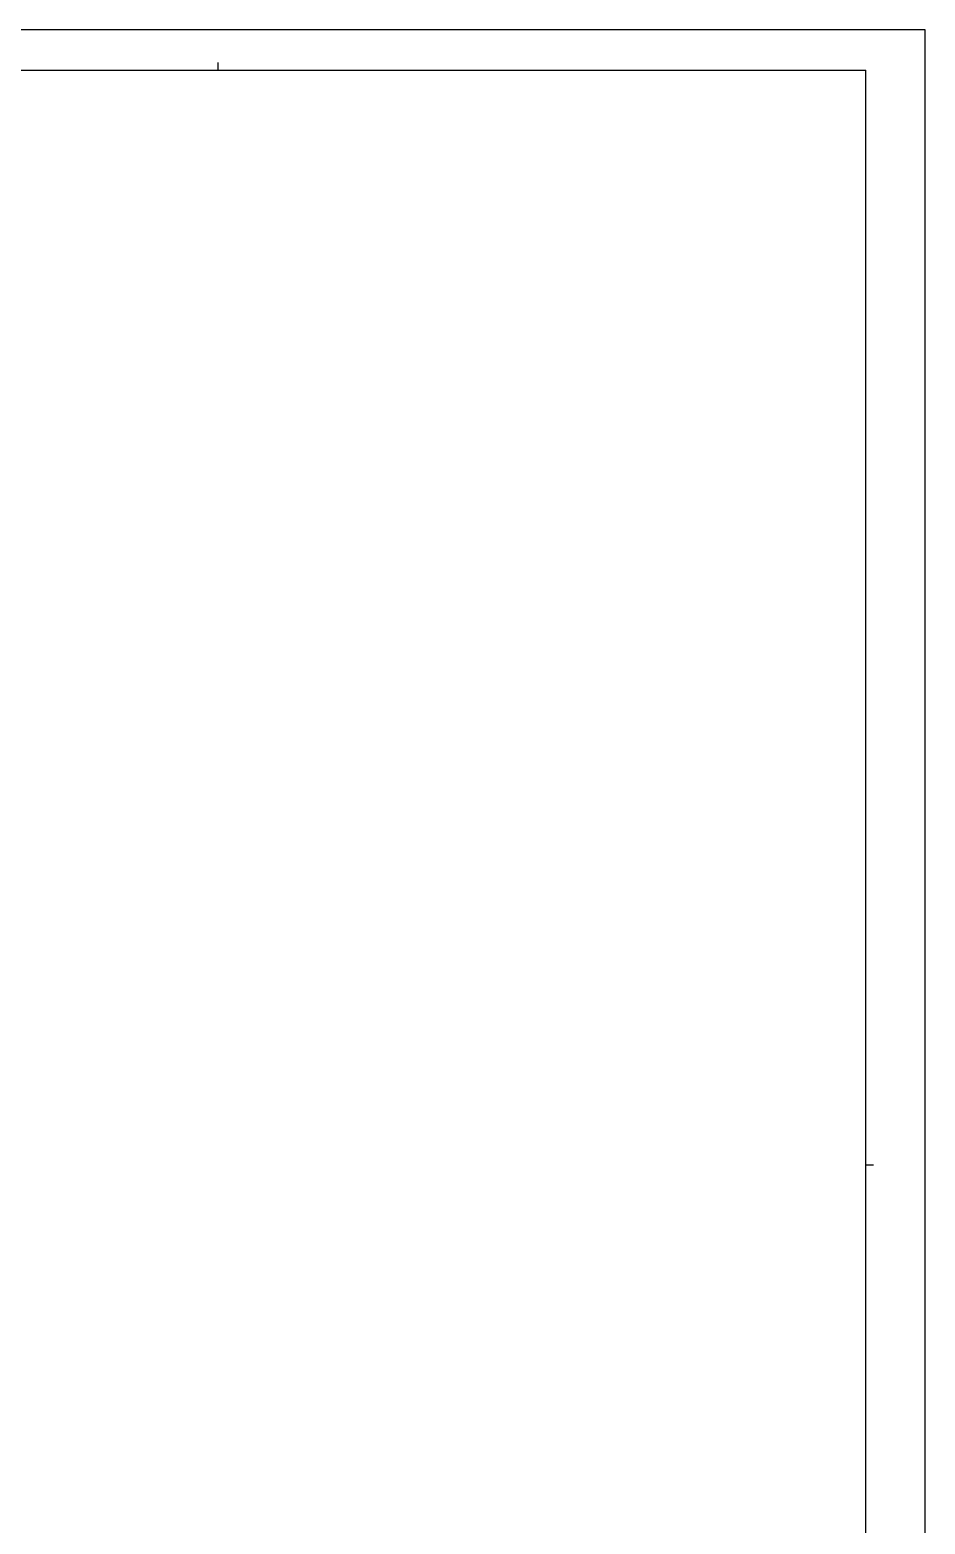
# Model space of a CAD drawing. Header units: millimetres. Extents: x 1211 to 2052, y 913 to 1507.
# Drawn here: x 1818.2 to 2052.3, y 1116.4 to 1507.3 of the extents above; entities that cross this region are included whole.
import ezdxf

# ---------------------------------------------------------------- set-up
doc = ezdxf.new("R2010")
doc.units = ezdxf.units.MM

msp = doc.modelspace()

# ---------------------------------------------------------------- linework, layer by layer
at = {"color": 7, "linetype": 'Continuous'}
for p, q in [((2052.34, 1507.322), (1211.34, 1507.322)), ((2052.34, 913.322), (2052.34, 1507.322)), ((1226.84, 1496.822), (2036.84, 1496.822)), ((2036.84, 923.822), (2036.84, 1496.822))]:
    msp.add_line(p, q, dxfattribs=at)
at = {"linetype": 'Continuous'}
msp.add_line((1867.34, 1498.822), (1867.34, 1496.822), dxfattribs=at)
at = {"color": 2, "linetype": 'Continuous'}
msp.add_line((2036.84, 1210.322), (2038.84, 1210.322), dxfattribs=at)

doc.saveas('drawing.dxf')
